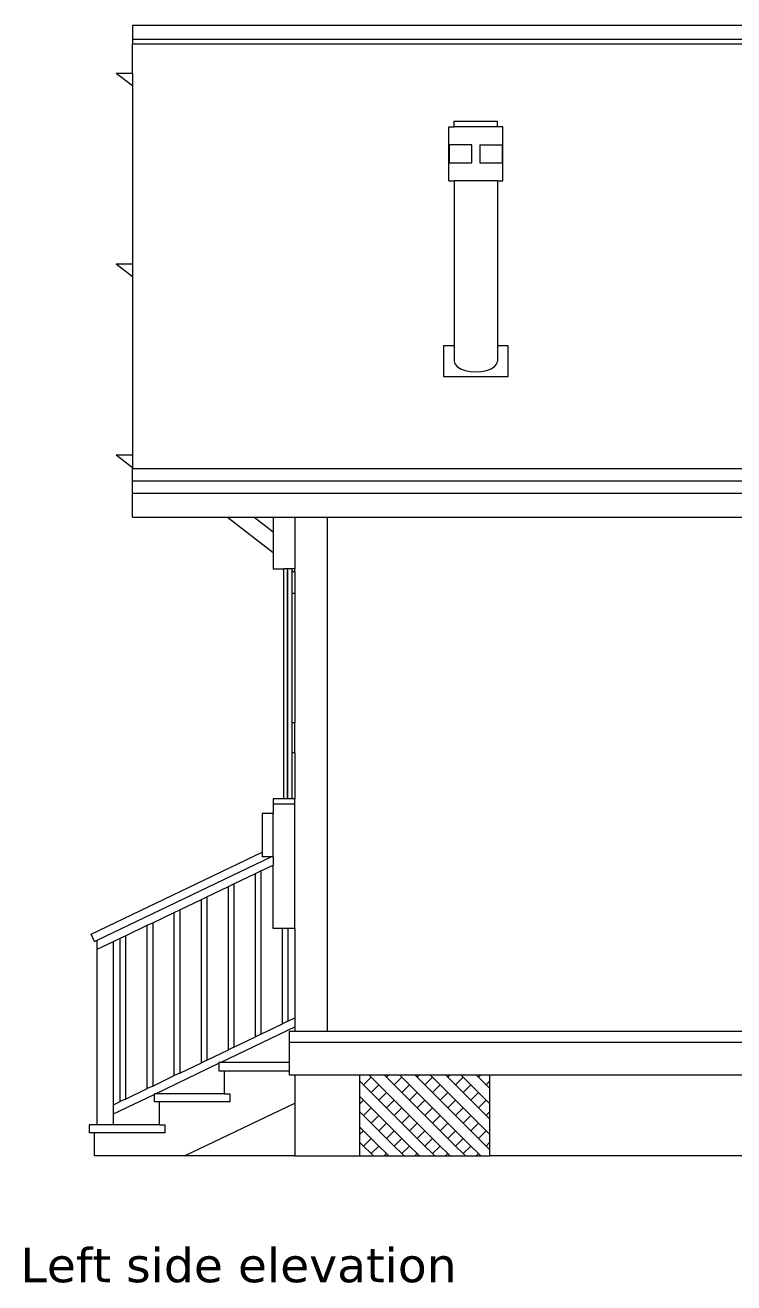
# Model space of a CAD drawing. Header units: inches. Extents: x 984 to 3187, y 1076 to 1711.
# Drawn here: x 2567 to 2698, y 1144.5 to 1376.8 of the extents above; entities that cross this region are included whole.
import ezdxf

# ---------------------------------------------------------------- set-up
doc = ezdxf.new("R2010")
doc.units = ezdxf.units.IN
doc.header["$MEASUREMENT"] = 0
doc.layers.add('inne_gulv', color=252, linetype='Continuous', lineweight=9)
doc.styles.get("Standard").update_dxf_attribs({"font": 'verdana.ttf'})

# ---------------------------------------------------------------- blocks, each defined once
blk = doc.blocks.new('Modern Bungalow ls')
for p, q in [((-266.7, 137.63), (-266.7, 134.97)), ((-266.7, 137.63), (253.3, 137.63)), ((-266.7, 134.97), (-266.7, 134.09)), ((253.3, 134.97), (-266.7, 134.97)), ((253.3, 134.09), (-266.7, 134.09)), ((-266.7, 128.71), (-266.7, 134.09)), ((-266.7, 128.71), (-269.7, 128.71)), ((-266.7, 126.39), (-269.7, 128.71)), ((-266.7, 128.71), (-266.7, 126.39)), ((-266.7, 126.39), (-266.7, 93.45)), ((-208.24, 108.86), (-208.24, 118.86)), ((-208.24, 118.86), (-207.23, 118.86)), ((-207.23, 118.86), (-207.23, 119.86)), ((-207.23, 119.86), (-199.23, 119.86)), ((-199.23, 118.86), (-207.23, 118.86)), ((-199.23, 118.86), (-199.23, 119.86)), ((-198.22, 118.86), (-199.23, 118.86)), ((-198.22, 108.86), (-198.22, 118.86)), ((-208.14, 115.53), (-208.14, 112.2)), ((-203.98, 115.53), (-208.14, 115.53)), ((-203.98, 112.2), (-203.98, 115.53)), ((-202.48, 115.53), (-202.48, 112.2)), ((-202.48, 115.53), (-198.32, 115.53)), ((-198.32, 112.2), (-198.32, 115.53)), ((-208.14, 112.2), (-203.98, 112.2)), ((-202.48, 112.2), (-198.32, 112.2)), ((-208.24, 108.86), (-207.23, 108.86)), ((-207.23, 108.86), (-207.23, 78.41)), ((-199.23, 108.86), (-207.23, 108.86)), ((-199.23, 108.86), (-199.23, 78.41)), ((-199.23, 108.86), (-198.22, 108.86)), ((-266.7, 93.45), (-269.7, 93.45)), ((-266.7, 91.13), (-269.7, 93.45)), ((-266.7, 93.45), (-266.7, 91.13)), ((-266.7, 91.13), (-266.7, 58.19)), ((-209.23, 78.41), (-209.23, 72.69)), ((-207.23, 78.41), (-209.23, 78.41)), ((-207.23, 78.41), (-207.23, 75.55)), ((-197.23, 78.41), (-199.23, 78.41)), ((-199.23, 78.41), (-199.23, 75.55)), ((-197.23, 72.69), (-197.23, 78.41)), ((-207.23, 75.55), (-207.09, 75.04)), ((-207.09, 75.04), (-206.69, 74.56)), ((-206.69, 74.56), (-206.06, 74.15)), ((-200.4, 74.15), (-199.77, 74.56)), ((-199.77, 74.56), (-199.37, 75.04)), ((-199.37, 75.04), (-199.23, 75.55)), ((-209.23, 72.69), (-197.23, 72.69)), ((-206.06, 74.15), (-205.23, 73.84)), ((-205.23, 73.84), (-204.27, 73.64)), ((-204.27, 73.64), (-203.23, 73.58)), ((-203.23, 73.58), (-202.2, 73.64)), ((-202.2, 73.64), (-201.23, 73.84)), ((-201.23, 73.84), (-200.4, 74.15)), ((-266.7, 58.19), (-269.7, 58.19)), ((-266.7, 55.87), (-269.7, 58.19)), ((-266.7, 58.19), (-266.7, 55.87)), ((-266.7, 55.87), (-266.7, 55.63)), ((-136.97, 55.63), (-266.7, 55.63)), ((-266.7, 53.4), (-266.7, 55.63)), ((-266.7, 51.17), (-266.7, 53.4)), ((-136.97, 53.4), (-266.7, 53.4)), ((-266.7, 46.71), (-266.7, 51.17)), ((-266.7, 51.17), (-136.97, 51.17)), ((-266.7, 46.71), (-249.14, 46.71)), ((-249.14, 46.71), (-240.7, 40.19)), ((-249.14, 46.71), (-244.23, 46.71)), ((-240.7, 43.98), (-244.23, 46.71)), ((-244.23, 46.71), (-240.7, 46.71)), ((-240.7, 46.71), (-240.7, 43.98)), ((-240.7, 46.71), (-236.7, 46.71)), ((-236.7, 46.71), (-236.7, 37.19)), ((-236.7, 46.71), (-230.7, 46.71)), ((-230.7, 46.71), (-230.7, -48.29)), ((-230.7, 46.71), (-136.97, 46.71)), ((-240.7, 43.98), (-240.7, 40.19)), ((-240.7, 40.19), (-240.7, 37.19)), ((-240.7, 37.19), (-238.7, 37.19)), ((-238.05, 37.19), (-238.7, 37.19)), ((-238.7, -5.29), (-238.7, 37.19)), ((-238.05, -5.29), (-238.05, 37.19)), ((-237.98, 37.19), (-238.05, 37.19)), ((-237.98, -5.29), (-237.98, 37.19)), ((-237.2, 37.19), (-237.98, 37.19)), ((-236.7, 37.19), (-237.2, 37.19)), ((-237.2, 36.71), (-237.2, 37.19)), ((-236.7, 36.71), (-236.7, 37.19)), ((-237.2, 36.71), (-236.7, 36.71)), ((-237.2, 32.71), (-237.2, 36.71)), ((-236.7, 36.71), (-236.7, 32.71)), ((-237.2, 32.71), (-236.7, 32.71)), ((-237.2, 8.71), (-237.2, 32.71)), ((-236.7, 32.71), (-236.7, 8.71)), ((-236.7, 8.71), (-237.2, 8.71)), ((-237.2, 3.21), (-237.2, 8.71)), ((-236.7, 3.21), (-236.7, 8.71)), ((-236.7, 3.21), (-237.2, 3.21)), ((-237.2, -5.29), (-237.2, 3.21)), ((-236.7, 3.21), (-236.7, -5.29)), ((-238.7, -5.29), (-240.7, -5.29)), ((-240.7, -5.29), (-240.7, -6.29)), ((-236.7, -6.29), (-240.7, -6.29)), ((-240.7, -6.29), (-240.7, -8.04)), ((-238.05, -5.29), (-238.7, -5.29)), ((-237.98, -5.29), (-238.05, -5.29)), ((-237.2, -5.29), (-237.98, -5.29)), ((-236.7, -5.29), (-237.2, -5.29)), ((-236.7, -6.29), (-236.7, -5.29)), ((-236.7, -29.29), (-236.7, -6.29)), ((-240.7, -8.04), (-242.7, -8.04)), ((-242.7, -8.04), (-242.7, -15.17)), ((-240.7, -16.04), (-240.7, -8.04)), ((-274.34, -30.33), (-242.7, -15.17)), ((-273.2, -31.45), (-241.05, -16.04)), ((-242.7, -15.17), (-242.7, -16.04)), ((-241.05, -16.04), (-242.7, -16.04)), ((-240.7, -16.04), (-241.05, -16.04)), ((-240.7, -16.04), (-240.7, -17.54)), ((-242.95, -18.61), (-240.7, -17.54)), ((-240.7, -29.29), (-240.7, -17.54)), ((-247.95, -21.01), (-243.95, -19.09)), ((-243.95, -19.09), (-242.95, -18.61)), ((-243.95, -49.27), (-243.95, -19.09)), ((-242.95, -18.61), (-242.95, -48.79)), ((-252.95, -23.41), (-248.95, -21.49)), ((-248.95, -21.49), (-247.95, -21.01)), ((-248.95, -51.66), (-248.95, -21.49)), ((-247.95, -21.01), (-247.95, -51.18)), ((-257.95, -25.8), (-253.95, -23.89)), ((-253.95, -23.89), (-252.95, -23.41)), ((-253.95, -54.06), (-253.95, -23.89)), ((-252.95, -23.41), (-252.95, -53.58)), ((-262.95, -28.2), (-258.95, -26.28)), ((-258.95, -26.28), (-257.95, -25.8)), ((-258.95, -56.45), (-258.95, -26.28)), ((-257.95, -25.8), (-257.95, -55.98)), ((-267.95, -30.59), (-263.95, -28.68)), ((-263.95, -28.68), (-262.95, -28.2)), ((-263.95, -58.85), (-263.95, -28.68)), ((-262.95, -28.2), (-262.95, -58.37)), ((-238.95, -29.29), (-240.7, -29.29)), ((-238.95, -46.87), (-238.95, -29.29)), ((-237.95, -29.29), (-238.95, -29.29)), ((-237.95, -29.29), (-237.95, -46.39)), ((-236.7, -29.29), (-237.95, -29.29)), ((-236.7, -29.29), (-236.7, -45.79)), ((-273.7, -31.69), (-274.34, -30.33)), ((-273.7, -31.69), (-273.2, -31.45)), ((-273.2, -33.11), (-273.2, -31.45)), ((-273.2, -33.11), (-270.2, -31.67)), ((-270.2, -31.67), (-268.95, -31.07)), ((-270.2, -61.85), (-270.2, -31.67)), ((-268.95, -31.07), (-267.95, -30.59)), ((-268.95, -61.25), (-268.95, -31.07)), ((-267.95, -30.59), (-267.95, -60.77)), ((-273.2, -65.54), (-273.2, -33.11)), ((-237.95, -46.39), (-238.95, -46.87)), ((-237.95, -46.39), (-236.7, -45.79)), ((-236.7, -45.79), (-236.7, -47.46)), ((-250.44, -54.04), (-236.7, -47.46)), ((-242.95, -48.79), (-243.95, -49.27)), ((-242.95, -48.79), (-238.95, -46.87)), ((-237.7, -48.29), (-237.7, -50.29)), ((-236.7, -48.29), (-237.7, -48.29)), ((-236.7, -47.46), (-236.7, -48.29)), ((-230.7, -48.29), (-236.7, -48.29)), ((-117.7, -48.29), (-230.7, -48.29)), ((-247.95, -51.18), (-243.95, -49.27)), ((-237.7, -50.29), (-117.7, -50.29)), ((-237.7, -50.29), (-237.7, -54.04)), ((-252.95, -53.58), (-248.95, -51.66)), ((-247.95, -51.18), (-248.95, -51.66)), ((-262.44, -59.79), (-250.7, -54.16)), ((-257.95, -55.98), (-253.95, -54.06)), ((-252.95, -53.58), (-253.95, -54.06)), ((-250.7, -54.04), (-250.7, -54.16)), ((-250.44, -54.04), (-250.7, -54.04)), ((-250.7, -54.16), (-250.7, -55.54)), ((-250.7, -55.54), (-249.7, -55.54)), ((-237.7, -54.04), (-250.44, -54.04)), ((-249.7, -55.54), (-237.7, -55.54)), ((-249.7, -59.79), (-249.7, -55.54)), ((-237.7, -54.04), (-237.7, -55.54)), ((-237.7, -55.54), (-237.7, -56.29)), ((-262.95, -58.37), (-258.95, -56.45)), ((-257.95, -55.98), (-258.95, -56.45)), ((-237.7, -56.29), (-236.7, -56.29)), ((-236.7, -56.29), (-236.7, -61.54)), ((-236.7, -56.29), (-224.7, -56.29)), ((-224.7, -56.29), (-224.7, -57.41)), ((-224.7, -56.29), (-222.98, -56.29)), ((-224.7, -57.41), (-223.97, -58.14)), ((-224.7, -57.41), (-224.7, -60.24)), ((-223.97, -58.14), (-222.55, -56.72)), ((-222.98, -56.29), (-222.55, -56.72)), ((-222.98, -56.29), (-220.15, -56.29)), ((-222.55, -56.72), (-221.14, -58.14)), ((-220.15, -56.29), (-219.73, -56.72)), ((-220.15, -56.29), (-219.3, -56.29)), ((-219.73, -56.72), (-219.3, -56.29)), ((-219.73, -56.72), (-218.31, -58.14)), ((-219.3, -56.29), (-217.33, -56.29)), ((-218.31, -58.14), (-216.9, -56.72)), ((-217.33, -56.29), (-216.9, -56.72)), ((-217.33, -56.29), (-214.5, -56.29)), ((-216.9, -56.72), (-215.48, -58.14)), ((-214.5, -56.29), (-214.07, -56.72)), ((-214.5, -56.29), (-213.64, -56.29)), ((-214.07, -56.72), (-213.64, -56.29)), ((-214.07, -56.72), (-212.65, -58.14)), ((-213.64, -56.29), (-211.67, -56.29)), ((-212.65, -58.14), (-211.24, -56.72)), ((-211.67, -56.29), (-211.24, -56.72)), ((-211.67, -56.29), (-208.84, -56.29)), ((-211.24, -56.72), (-209.83, -58.14)), ((-208.84, -56.29), (-208.41, -56.72)), ((-208.84, -56.29), (-207.98, -56.29)), ((-208.41, -56.72), (-207.98, -56.29)), ((-208.41, -56.72), (-207, -58.14)), ((-207.98, -56.29), (-206.01, -56.29)), ((-207, -58.14), (-205.58, -56.72)), ((-206.01, -56.29), (-205.58, -56.72)), ((-206.01, -56.29), (-203.18, -56.29)), ((-205.58, -56.72), (-204.17, -58.14)), ((-203.18, -56.29), (-202.75, -56.72)), ((-203.18, -56.29), (-202.33, -56.29)), ((-202.75, -56.72), (-202.33, -56.29)), ((-202.75, -56.72), (-201.34, -58.14)), ((-202.33, -56.29), (-200.7, -56.29)), ((-201.34, -58.14), (-200.7, -57.49)), ((-200.7, -56.29), (-200.7, -57.49)), ((-200.7, -56.29), (-117.7, -56.29)), ((-200.7, -57.49), (-200.7, -58.78)), ((-270.2, -63.51), (-262.7, -59.91)), ((-267.95, -60.77), (-263.95, -58.85)), ((-262.95, -58.37), (-263.95, -58.85)), ((-262.7, -59.79), (-262.7, -59.91)), ((-262.7, -59.79), (-262.44, -59.79)), ((-262.7, -59.91), (-262.7, -61.29)), ((-249.7, -59.79), (-262.44, -59.79)), ((-249.7, -59.79), (-248.7, -59.79)), ((-248.7, -59.79), (-248.7, -61.29)), ((-224.7, -60.24), (-223.97, -60.96)), ((-224.7, -60.24), (-224.7, -61.69)), ((-223.97, -58.14), (-222.55, -59.55)), ((-222.55, -59.55), (-221.14, -58.14)), ((-222.55, -59.55), (-221.14, -60.96)), ((-221.14, -58.14), (-219.73, -59.55)), ((-221.14, -60.96), (-219.73, -59.55)), ((-219.73, -59.55), (-218.31, -60.96)), ((-218.31, -58.14), (-216.9, -59.55)), ((-216.9, -59.55), (-215.48, -58.14)), ((-216.9, -59.55), (-215.48, -60.96)), ((-215.48, -58.14), (-214.07, -59.55)), ((-215.48, -60.96), (-214.07, -59.55)), ((-214.07, -59.55), (-212.65, -60.96)), ((-212.65, -58.14), (-211.24, -59.55)), ((-211.24, -59.55), (-209.83, -58.14)), ((-211.24, -59.55), (-209.83, -60.96)), ((-209.83, -58.14), (-208.41, -59.55)), ((-209.83, -60.96), (-208.41, -59.55)), ((-208.41, -59.55), (-207, -60.96)), ((-207, -58.14), (-205.58, -59.55)), ((-205.58, -59.55), (-204.17, -58.14)), ((-205.58, -59.55), (-204.17, -60.96)), ((-204.17, -58.14), (-202.75, -59.55)), ((-204.17, -60.96), (-202.75, -59.55)), ((-202.75, -59.55), (-201.34, -60.96)), ((-201.34, -58.14), (-200.7, -58.78)), ((-200.7, -58.78), (-200.7, -61.61)), ((-270.2, -61.85), (-268.95, -61.25)), ((-270.2, -63.51), (-270.2, -61.85)), ((-267.95, -60.77), (-268.95, -61.25)), ((-261.7, -61.29), (-262.7, -61.29)), ((-261.7, -65.54), (-261.7, -61.29)), ((-248.7, -61.29), (-261.7, -61.29)), ((-257.04, -71.29), (-236.7, -61.54)), ((-236.7, -61.54), (-236.7, -71.29)), ((-224.7, -61.69), (-223.97, -60.96)), ((-224.7, -61.69), (-224.7, -63.07)), ((-223.97, -60.96), (-222.55, -62.38)), ((-223.97, -63.79), (-222.55, -62.38)), ((-222.55, -62.38), (-221.14, -63.79)), ((-221.14, -60.96), (-219.73, -62.38)), ((-219.73, -62.38), (-218.31, -60.96)), ((-219.73, -62.38), (-218.31, -63.79)), ((-218.31, -60.96), (-216.9, -62.38)), ((-218.31, -63.79), (-216.9, -62.38)), ((-216.9, -62.38), (-215.48, -63.79)), ((-215.48, -60.96), (-214.07, -62.38)), ((-214.07, -62.38), (-212.65, -60.96)), ((-214.07, -62.38), (-212.65, -63.79)), ((-212.65, -60.96), (-211.24, -62.38)), ((-212.65, -63.79), (-211.24, -62.38)), ((-211.24, -62.38), (-209.83, -63.79)), ((-209.83, -60.96), (-208.41, -62.38)), ((-208.41, -62.38), (-207, -60.96)), ((-208.41, -62.38), (-207, -63.79)), ((-207, -60.96), (-205.58, -62.38)), ((-207, -63.79), (-205.58, -62.38)), ((-205.58, -62.38), (-204.17, -63.79)), ((-204.17, -60.96), (-202.75, -62.38)), ((-202.75, -62.38), (-201.34, -60.96)), ((-202.75, -62.38), (-201.34, -63.79)), ((-201.34, -60.96), (-200.7, -61.61)), ((-200.7, -61.61), (-200.7, -63.15)), ((-270.2, -65.54), (-270.2, -63.51)), ((-224.7, -63.07), (-223.97, -63.79)), ((-224.7, -63.07), (-224.7, -65.89)), ((-223.97, -63.79), (-222.55, -65.21)), ((-222.55, -65.21), (-221.14, -63.79)), ((-221.14, -63.79), (-219.73, -65.21)), ((-218.31, -63.79), (-216.9, -65.21)), ((-216.9, -65.21), (-215.48, -63.79)), ((-215.48, -63.79), (-214.07, -65.21)), ((-212.65, -63.79), (-211.24, -65.21)), ((-211.24, -65.21), (-209.83, -63.79)), ((-209.83, -63.79), (-208.41, -65.21)), ((-207, -63.79), (-205.58, -65.21)), ((-205.58, -65.21), (-204.17, -63.79)), ((-204.17, -63.79), (-202.75, -65.21)), ((-201.34, -63.79), (-200.7, -63.15)), ((-201.34, -63.79), (-200.7, -64.44)), ((-200.7, -63.15), (-200.7, -64.44)), ((-200.7, -64.44), (-200.7, -67.27)), ((-273.2, -65.54), (-274.7, -65.54)), ((-274.7, -65.54), (-274.7, -67.04)), ((-273.7, -67.04), (-274.7, -67.04)), ((-273.7, -71.29), (-273.7, -67.04)), ((-260.7, -67.04), (-273.7, -67.04)), ((-270.2, -65.54), (-273.2, -65.54)), ((-261.7, -65.54), (-270.2, -65.54)), ((-261.7, -65.54), (-260.7, -65.54)), ((-260.7, -65.54), (-260.7, -67.04)), ((-224.7, -65.89), (-223.97, -66.62)), ((-224.7, -65.89), (-224.7, -67.35)), ((-224.7, -67.35), (-223.97, -66.62)), ((-224.7, -67.35), (-224.7, -68.72)), ((-223.97, -66.62), (-222.55, -68.04)), ((-222.55, -65.21), (-221.14, -66.62)), ((-221.14, -66.62), (-219.73, -65.21)), ((-221.14, -66.62), (-219.73, -68.04)), ((-219.73, -65.21), (-218.31, -66.62)), ((-219.73, -68.04), (-218.31, -66.62)), ((-218.31, -66.62), (-216.9, -68.04)), ((-216.9, -65.21), (-215.48, -66.62)), ((-215.48, -66.62), (-214.07, -65.21)), ((-215.48, -66.62), (-214.07, -68.04)), ((-214.07, -65.21), (-212.65, -66.62)), ((-214.07, -68.04), (-212.65, -66.62)), ((-212.65, -66.62), (-211.24, -68.04)), ((-211.24, -65.21), (-209.83, -66.62)), ((-209.83, -66.62), (-208.41, -65.21)), ((-209.83, -66.62), (-208.41, -68.04)), ((-208.41, -65.21), (-207, -66.62)), ((-208.41, -68.04), (-207, -66.62)), ((-207, -66.62), (-205.58, -68.04)), ((-205.58, -65.21), (-204.17, -66.62)), ((-204.17, -66.62), (-202.75, -65.21)), ((-204.17, -66.62), (-202.75, -68.04)), ((-202.75, -65.21), (-201.34, -66.62)), ((-202.75, -68.04), (-201.34, -66.62)), ((-201.34, -66.62), (-200.7, -67.27)), ((-200.7, -67.27), (-200.7, -68.81)), ((-224.7, -68.72), (-223.97, -69.45)), ((-224.7, -68.72), (-224.7, -71.29)), ((-223.97, -69.45), (-222.55, -68.04)), ((-223.97, -69.45), (-222.55, -70.86)), ((-222.55, -68.04), (-221.14, -69.45)), ((-222.55, -70.86), (-221.14, -69.45)), ((-221.14, -69.45), (-219.73, -70.86)), ((-219.73, -68.04), (-218.31, -69.45)), ((-218.31, -69.45), (-216.9, -68.04)), ((-218.31, -69.45), (-216.9, -70.86)), ((-216.9, -68.04), (-215.48, -69.45)), ((-216.9, -70.86), (-215.48, -69.45)), ((-215.48, -69.45), (-214.07, -70.86)), ((-214.07, -68.04), (-212.65, -69.45)), ((-212.65, -69.45), (-211.24, -68.04)), ((-212.65, -69.45), (-211.24, -70.86)), ((-211.24, -68.04), (-209.83, -69.45)), ((-211.24, -70.86), (-209.83, -69.45)), ((-209.83, -69.45), (-208.41, -70.86)), ((-208.41, -68.04), (-207, -69.45)), ((-207, -69.45), (-205.58, -68.04)), ((-207, -69.45), (-205.58, -70.86)), ((-205.58, -68.04), (-204.17, -69.45)), ((-205.58, -70.86), (-204.17, -69.45)), ((-204.17, -69.45), (-202.75, -70.86)), ((-202.75, -68.04), (-201.34, -69.45)), ((-201.34, -69.45), (-200.7, -68.81)), ((-201.34, -69.45), (-200.7, -70.09)), ((-200.7, -68.81), (-200.7, -70.09)), ((-257.04, -71.29), (-273.7, -71.29)), ((-236.7, -71.29), (-257.04, -71.29)), ((-236.7, -71.29), (-224.7, -71.29)), ((-224.7, -71.29), (-222.13, -71.29)), ((-222.55, -70.86), (-222.13, -71.29)), ((-222.13, -71.29), (-220.15, -71.29)), ((-220.15, -71.29), (-219.73, -70.86)), ((-220.15, -71.29), (-219.3, -71.29)), ((-219.73, -70.86), (-219.3, -71.29)), ((-219.3, -71.29), (-216.47, -71.29)), ((-216.9, -70.86), (-216.47, -71.29)), ((-216.47, -71.29), (-214.5, -71.29)), ((-214.5, -71.29), (-214.07, -70.86)), ((-214.5, -71.29), (-213.64, -71.29)), ((-214.07, -70.86), (-213.64, -71.29)), ((-213.64, -71.29), (-210.81, -71.29)), ((-211.24, -70.86), (-210.81, -71.29)), ((-210.81, -71.29), (-208.84, -71.29)), ((-208.84, -71.29), (-208.41, -70.86)), ((-208.84, -71.29), (-207.98, -71.29)), ((-208.41, -70.86), (-207.98, -71.29)), ((-207.98, -71.29), (-205.15, -71.29)), ((-205.58, -70.86), (-205.15, -71.29)), ((-205.15, -71.29), (-203.18, -71.29)), ((-203.18, -71.29), (-202.75, -70.86)), ((-203.18, -71.29), (-202.33, -71.29)), ((-202.75, -70.86), (-202.33, -71.29)), ((-202.33, -71.29), (-200.7, -71.29)), ((-200.7, -70.09), (-200.7, -71.29)), ((-116.7, -71.29), (-200.7, -71.29))]:
    blk.add_line(p, q)

msp = doc.modelspace()

# ---------------------------------------------------------------- block references
at = {"layer": 'inne_gulv'}
msp.add_blockref('Modern Bungalow ls', (2853.54, 1239.21), dxfattribs=at)

# ---------------------------------------------------------------- texts
msp.add_text('Left side elevation', height=6.3667, dxfattribs=at).set_placement((2566.16, 1144.6))

doc.saveas('drawing.dxf')
